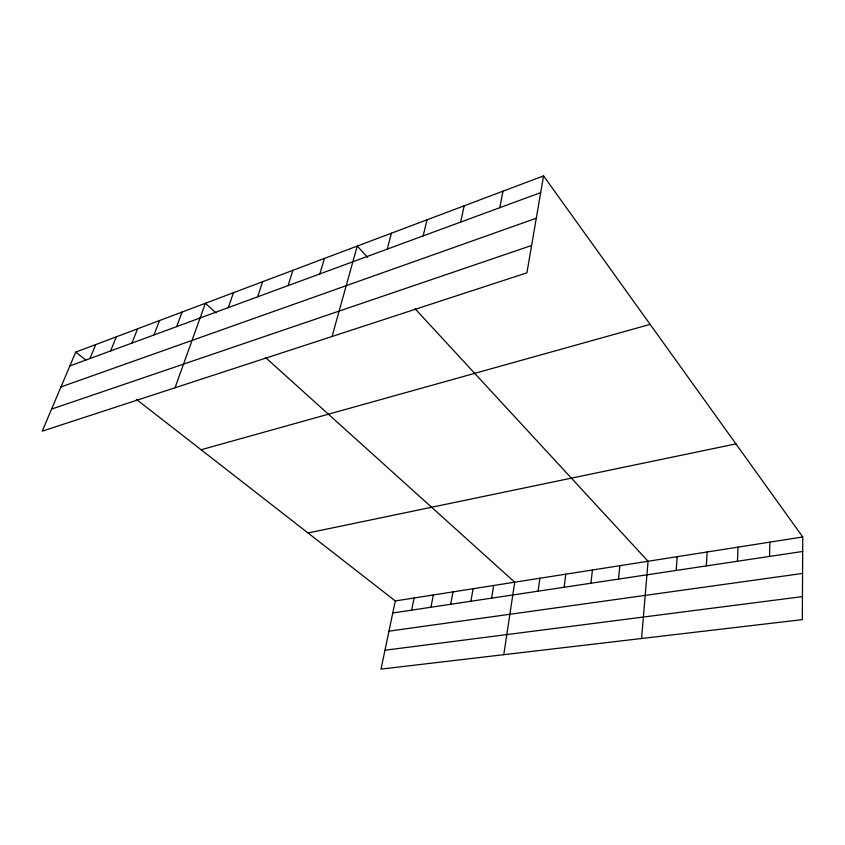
<?xml version="1.0" encoding="UTF-8"?>
<svg xmlns="http://www.w3.org/2000/svg" width="845" height="845" viewBox="0 0 845 845"><rect width="100%" height="100%" fill="white"/><g stroke="black" fill="none" stroke-linecap="round" stroke-linejoin="round"><path stroke-width="1.27" d="M543.567 175.897L526.91 272.829L42.25 431.14L75.701 352.122L543.567 175.897L802.75 536.976L802.338 619.628L381.01 669.103L395.302 600.943L136.415 399.389M769.552 556.432L769.869 542.141M737.463 561.249L738.002 547.148M706.357 565.918L707.107 551.996M676.19 570.438L677.141 556.697M641.566 638.514L648.073 561.26L415.064 308.742M618.519 579.089L619.839 565.696M590.94 583.23L592.429 569.995M564.154 587.254L565.791 574.178M538.107 591.162L539.902 578.244M503.778 654.695L514.721 582.194L265.425 357.435M491.61 598.133L493.66 585.5M470.929 601.239L473.073 588.733M450.712 604.27L452.962 591.891M430.961 607.238L433.305 594.975M499.754 207.69L502.997 191.171M411.652 610.132L414.092 597.996M460.62 222.098L464.18 205.8M423.165 235.882L427.021 219.795M387.274 249.095L391.404 233.209M332.053 336.479L357.234 246.075L367.586 257.292M319.843 273.917L324.438 258.433M288.134 285.589L292.919 270.305M257.64 296.817L262.615 281.723M228.319 307.612L233.452 292.708M175.042 387.77L205.367 303.281L216.066 312.935M176.668 326.624L182.066 312.058M153.98 334.969L159.483 320.561M131.978 343.07L137.587 328.811M110.653 350.918L116.346 336.817M89.95 358.544L95.728 344.58M69.86 365.938L540.694 192.628M60.967 386.936L536.29 218.221M51.587 409.096L531.611 245.483M201.099 449.751L650.143 324.374M308.024 532.994L735.932 443.889M395.302 600.943L802.75 536.976M392.777 612.974L802.676 551.458M388.964 631.152L802.57 573.438M384.961 650.238L802.454 596.612M75.701 352.122L86 360.139"/></g></svg>
